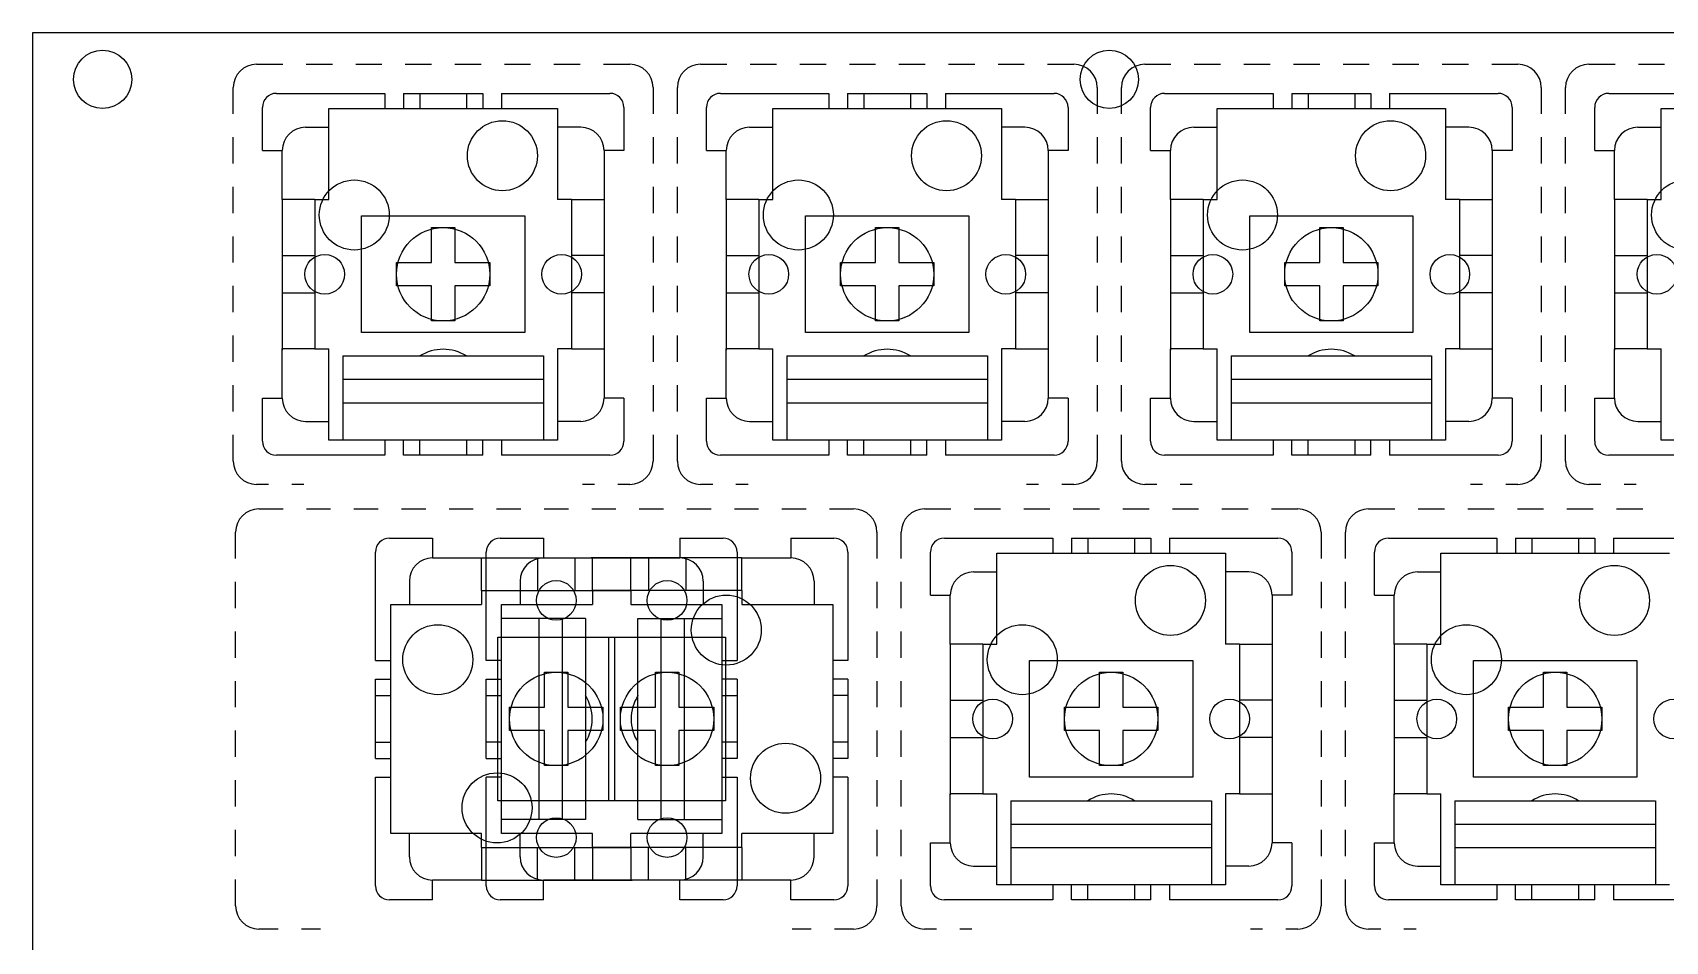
# Model space of a CAD drawing. Extents: x 0 to 386, y 0 to 144.
# Drawn here: x 0 to 70, y 57.5 to 96.4 of the extents above; entities that cross this region are included whole.
import ezdxf

# ---------------------------------------------------------------- set-up
doc = ezdxf.new("R2010")
doc.units = 0
for name, color, linetype in [('20', 30, 'CONTINUOUS'), ('21', 253, 'CONTINUOUS'), ('51', 253, 'CONTINUOUS')]:
    doc.layers.add(name, color=color, linetype=linetype)

msp = doc.modelspace()

# ---------------------------------------------------------------- linework, layer by layer
at = {"layer": '20'}
for p, q in [((385.6, 96.4), (0, 96.4)), ((0, 96.4), (0, 0))]:
    msp.add_line(p, q, dxfattribs=at)
for centre, radius in [((3, 94.4), 1.25), ((46.16, 94.4), 1.25), ((20.14, 91.13), 1.5), ((39.18, 91.13), 1.5), ((58.22, 91.13), 1.5), ((13.79, 88.59), 1.5), ((32.83, 88.59), 1.5), ((51.87, 88.59), 1.5), ((70.91, 88.59), 1.5), ((17.6, 86.05), 2), ((36.64, 86.05), 2), ((55.68, 86.05), 2), ((12.52, 86.05), 0.85), ((22.68, 86.05), 0.85), ((31.56, 86.05), 0.85), ((41.72, 86.05), 0.85), ((50.6, 86.05), 0.85), ((60.76, 86.05), 0.85), ((69.64, 86.05), 0.85), ((48.78, 72.08), 1.5), ((67.82, 72.08), 1.5), ((22.45, 72.08), 0.85), ((27.2, 72.08), 0.85), ((29.74, 70.81), 1.5), ((17.37, 69.54), 1.5), ((42.43, 69.54), 1.5), ((61.47, 69.54), 1.5), ((22.45, 67), 2), ((27.2, 67), 2), ((46.24, 67), 2), ((65.28, 67), 2), ((41.16, 67), 0.85), ((51.32, 67), 0.85), ((60.2, 67), 0.85), ((70.36, 67), 0.85), ((32.28, 64.46), 1.5), ((19.91, 63.19), 1.5), ((22.45, 61.92), 0.85), ((27.2, 61.92), 0.85)]:
    msp.add_circle(centre, radius, dxfattribs=at)
at = {"layer": '21'}
for p, q in [((9.6, 95.05), (10.725, 95.05)), ((11.725, 95.05), (12.85, 95.05)), ((13.85, 95.05), (14.975, 95.05)), ((15.975, 95.05), (17.1, 95.05)), ((18.1, 95.05), (19.225, 95.05)), ((20.225, 95.05), (21.35, 95.05)), ((22.35, 95.05), (23.475, 95.05)), ((24.475, 95.05), (25.6, 95.05)), ((28.64, 95.05), (29.765, 95.05)), ((30.765, 95.05), (31.89, 95.05)), ((32.89, 95.05), (34.015, 95.05)), ((35.015, 95.05), (36.14, 95.05)), ((37.14, 95.05), (38.265, 95.05)), ((39.265, 95.05), (40.39, 95.05)), ((41.39, 95.05), (42.515, 95.05)), ((43.515, 95.05), (44.64, 95.05)), ((47.68, 95.05), (48.805, 95.05)), ((49.805, 95.05), (50.93, 95.05)), ((51.93, 95.05), (53.055, 95.05)), ((54.055, 95.05), (55.18, 95.05)), ((56.18, 95.05), (57.305, 95.05)), ((58.305, 95.05), (59.43, 95.05)), ((60.43, 95.05), (61.555, 95.05)), ((62.555, 95.05), (63.68, 95.05)), ((66.72, 95.05), (67.845, 95.05)), ((68.845, 95.05), (69.97, 95.05)), ((8.6, 92.925), (8.6, 94.05)), ((10.45, 93.8), (15.1, 93.8)), ((15.1, 93.8), (15.1, 93.15)), ((15.9, 93.8), (16.6, 93.8)), ((15.9, 93.8), (15.9, 93.15)), ((16.6, 93.8), (18.6, 93.8)), ((16.6, 93.8), (16.6, 93.15)), ((18.6, 93.8), (19.3, 93.8)), ((18.6, 93.8), (18.6, 93.15)), ((19.3, 93.8), (19.3, 93.15)), ((20.1, 93.8), (24.75, 93.8)), ((20.1, 93.8), (20.1, 93.15)), ((26.6, 94.05), (26.6, 92.925)), ((27.64, 92.925), (27.64, 94.05)), ((29.49, 93.8), (34.14, 93.8)), ((34.14, 93.8), (34.14, 93.15)), ((34.94, 93.8), (35.64, 93.8)), ((34.94, 93.8), (34.94, 93.15)), ((35.64, 93.8), (37.64, 93.8)), ((35.64, 93.8), (35.64, 93.15)), ((37.64, 93.8), (38.34, 93.8)), ((37.64, 93.8), (37.64, 93.15)), ((38.34, 93.8), (38.34, 93.15)), ((39.14, 93.8), (43.79, 93.8)), ((39.14, 93.8), (39.14, 93.15)), ((45.64, 94.05), (45.64, 92.925)), ((46.68, 92.925), (46.68, 94.05)), ((48.53, 93.8), (53.18, 93.8)), ((53.18, 93.8), (53.18, 93.15)), ((53.98, 93.8), (54.68, 93.8)), ((53.98, 93.8), (53.98, 93.15)), ((54.68, 93.8), (56.68, 93.8)), ((54.68, 93.8), (54.68, 93.15)), ((56.68, 93.8), (57.38, 93.8)), ((56.68, 93.8), (56.68, 93.15)), ((57.38, 93.8), (57.38, 93.15)), ((58.18, 93.8), (62.83, 93.8)), ((58.18, 93.8), (58.18, 93.15)), ((64.68, 94.05), (64.68, 92.925)), ((65.72, 92.925), (65.72, 94.05)), ((67.57, 93.8), (72.22, 93.8)), ((9.85, 91.35), (9.85, 93.2)), ((12.7, 93.15), (15.1, 93.15)), ((12.7, 92.35), (12.7, 93.15)), ((15.1, 93.15), (15.9, 93.15)), ((15.9, 93.15), (16.6, 93.15)), ((16.6, 93.15), (18.6, 93.15)), ((18.6, 93.15), (19.3, 93.15)), ((19.3, 93.15), (20.1, 93.15)), ((20.1, 93.15), (22.5, 93.15)), ((22.5, 93.15), (22.5, 92.35)), ((25.35, 93.2), (25.35, 91.35)), ((28.89, 91.35), (28.89, 93.2)), ((31.74, 93.15), (34.14, 93.15)), ((31.74, 92.35), (31.74, 93.15)), ((34.14, 93.15), (34.94, 93.15)), ((34.94, 93.15), (35.64, 93.15)), ((35.64, 93.15), (37.64, 93.15)), ((37.64, 93.15), (38.34, 93.15)), ((38.34, 93.15), (39.14, 93.15)), ((39.14, 93.15), (41.54, 93.15)), ((41.54, 93.15), (41.54, 92.35)), ((44.39, 93.2), (44.39, 91.35)), ((47.93, 91.35), (47.93, 93.2)), ((50.78, 93.15), (53.18, 93.15)), ((50.78, 92.35), (50.78, 93.15)), ((53.18, 93.15), (53.98, 93.15)), ((53.98, 93.15), (54.68, 93.15)), ((54.68, 93.15), (56.68, 93.15)), ((56.68, 93.15), (57.38, 93.15)), ((57.38, 93.15), (58.18, 93.15)), ((58.18, 93.15), (60.58, 93.15)), ((60.58, 93.15), (60.58, 92.35)), ((63.43, 93.2), (63.43, 91.35)), ((66.97, 91.35), (66.97, 93.2)), ((69.82, 93.15), (72.22, 93.15)), ((69.82, 92.35), (69.82, 93.15)), ((8.6, 90.8), (8.6, 91.925)), ((11.7, 92.35), (12.7, 92.35)), ((12.7, 89.25), (12.7, 92.35)), ((22.5, 92.35), (22.5, 89.25)), ((23.5, 92.35), (22.5, 92.35)), ((26.6, 91.925), (26.6, 90.8)), ((27.64, 90.8), (27.64, 91.925)), ((30.74, 92.35), (31.74, 92.35)), ((31.74, 89.25), (31.74, 92.35)), ((41.54, 92.35), (41.54, 89.25)), ((42.54, 92.35), (41.54, 92.35)), ((45.64, 91.925), (45.64, 90.8)), ((46.68, 90.8), (46.68, 91.925)), ((49.78, 92.35), (50.78, 92.35)), ((50.78, 89.25), (50.78, 92.35)), ((60.58, 92.35), (60.58, 89.25)), ((61.58, 92.35), (60.58, 92.35)), ((64.68, 91.925), (64.68, 90.8)), ((65.72, 90.8), (65.72, 91.925)), ((68.82, 92.35), (69.82, 92.35)), ((69.82, 89.25), (69.82, 92.35)), ((9.85, 91.35), (10.7, 91.35)), ((10.7, 89.25), (10.7, 91.35)), ((24.5, 91.35), (24.5, 89.25)), ((25.35, 91.35), (24.5, 91.35)), ((28.89, 91.35), (29.74, 91.35)), ((29.74, 89.25), (29.74, 91.35)), ((43.54, 91.35), (43.54, 89.25)), ((44.39, 91.35), (43.54, 91.35)), ((47.93, 91.35), (48.78, 91.35)), ((48.78, 89.25), (48.78, 91.35)), ((62.58, 91.35), (62.58, 89.25)), ((63.43, 91.35), (62.58, 91.35)), ((66.97, 91.35), (67.82, 91.35)), ((67.82, 89.25), (67.82, 91.35)), ((8.6, 88.675), (8.6, 89.8)), ((26.6, 89.8), (26.6, 88.675)), ((27.64, 88.675), (27.64, 89.8)), ((45.64, 89.8), (45.64, 88.675)), ((46.68, 88.675), (46.68, 89.8)), ((64.68, 89.8), (64.68, 88.675)), ((65.72, 88.675), (65.72, 89.8)), ((12.1, 89.25), (10.7, 89.25)), ((10.7, 89.25), (10.7, 86.85)), ((12.1, 89.25), (12.1, 86.95)), ((12.1, 89.25), (12.7, 89.25)), ((23.1, 89.25), (22.5, 89.25)), ((23.1, 89.25), (23.1, 86.95)), ((23.1, 89.25), (24.5, 89.25)), ((24.5, 89.25), (24.5, 86.85)), ((31.14, 89.25), (29.74, 89.25)), ((29.74, 89.25), (29.74, 86.85)), ((31.14, 89.25), (31.14, 86.95)), ((31.14, 89.25), (31.74, 89.25)), ((42.14, 89.25), (41.54, 89.25)), ((42.14, 89.25), (42.14, 86.95)), ((42.14, 89.25), (43.54, 89.25)), ((43.54, 89.25), (43.54, 86.85)), ((50.18, 89.25), (48.78, 89.25)), ((48.78, 89.25), (48.78, 86.85)), ((50.18, 89.25), (50.18, 86.95)), ((50.18, 89.25), (50.78, 89.25)), ((61.18, 89.25), (60.58, 89.25)), ((61.18, 89.25), (61.18, 86.95)), ((61.18, 89.25), (62.58, 89.25)), ((62.58, 89.25), (62.58, 86.85)), ((69.22, 89.25), (67.82, 89.25)), ((67.82, 89.25), (67.82, 86.85)), ((69.22, 89.25), (69.22, 86.95)), ((69.22, 89.25), (69.82, 89.25)), ((14.9, 88.55), (21.1, 88.55)), ((21.1, 88.55), (21.1, 83.55)), ((33.94, 88.55), (40.14, 88.55)), ((40.14, 88.55), (40.14, 83.55)), ((52.98, 88.55), (59.18, 88.55)), ((59.18, 88.55), (59.18, 83.55)), ((8.6, 86.55), (8.6, 87.675)), ((14.1, 83.55), (14.1, 87.55)), ((26.6, 87.675), (26.6, 86.55)), ((27.64, 86.55), (27.64, 87.675)), ((33.14, 83.55), (33.14, 87.55)), ((45.64, 87.675), (45.64, 86.55)), ((46.68, 86.55), (46.68, 87.675)), ((52.18, 83.55), (52.18, 87.55)), ((64.68, 87.675), (64.68, 86.55)), ((65.72, 86.55), (65.72, 87.675)), ((10.7, 86.85), (10.7, 85.25)), ((10.7, 86.85), (11.9, 86.85)), ((24.5, 86.85), (23.3, 86.85)), ((24.5, 86.85), (24.5, 85.25)), ((29.74, 86.85), (29.74, 85.25)), ((29.74, 86.85), (30.94, 86.85)), ((43.54, 86.85), (42.34, 86.85)), ((43.54, 86.85), (43.54, 85.25)), ((48.78, 86.85), (48.78, 85.25)), ((48.78, 86.85), (49.98, 86.85)), ((62.58, 86.85), (61.38, 86.85)), ((62.58, 86.85), (62.58, 85.25)), ((67.82, 86.85), (67.82, 85.25)), ((67.82, 86.85), (69.02, 86.85)), ((8.6, 84.425), (8.6, 85.55)), ((26.6, 85.55), (26.6, 84.425)), ((27.64, 84.425), (27.64, 85.55)), ((45.64, 85.55), (45.64, 84.425)), ((46.68, 84.425), (46.68, 85.55)), ((64.68, 85.55), (64.68, 84.425)), ((65.72, 84.425), (65.72, 85.55)), ((10.7, 85.25), (11.9, 85.25)), ((10.7, 85.25), (10.7, 82.8)), ((12.1, 85.15), (12.1, 82.85)), ((23.1, 85.15), (23.1, 82.85)), ((24.5, 85.25), (23.3, 85.25)), ((24.5, 85.25), (24.5, 82.85)), ((29.74, 85.25), (30.94, 85.25)), ((29.74, 85.25), (29.74, 82.8)), ((31.14, 85.15), (31.14, 82.85)), ((42.14, 85.15), (42.14, 82.85)), ((43.54, 85.25), (42.34, 85.25)), ((43.54, 85.25), (43.54, 82.85)), ((48.78, 85.25), (49.98, 85.25)), ((48.78, 85.25), (48.78, 82.8)), ((50.18, 85.15), (50.18, 82.85)), ((61.18, 85.15), (61.18, 82.85)), ((62.58, 85.25), (61.38, 85.25)), ((62.58, 85.25), (62.58, 82.85)), ((67.82, 85.25), (69.02, 85.25)), ((67.82, 85.25), (67.82, 82.8)), ((69.22, 85.15), (69.22, 82.85)), ((8.6, 82.3), (8.6, 83.425)), ((21.1, 83.55), (14.1, 83.55)), ((26.6, 83.425), (26.6, 82.3)), ((27.64, 82.3), (27.64, 83.425)), ((40.14, 83.55), (33.14, 83.55)), ((45.64, 83.425), (45.64, 82.3)), ((46.68, 82.3), (46.68, 83.425)), ((59.18, 83.55), (52.18, 83.55)), ((64.68, 83.425), (64.68, 82.3)), ((65.72, 82.3), (65.72, 83.425)), ((10.7, 82.8), (10.7, 82.85)), ((12.1, 82.85), (10.7, 82.85)), ((10.7, 80.75), (10.7, 82.8)), ((12.1, 82.85), (12.7, 82.85)), ((12.7, 79.75), (12.7, 82.85)), ((22.5, 82.85), (22.5, 79.75)), ((23.1, 82.85), (22.5, 82.85)), ((23.1, 82.85), (24.5, 82.85)), ((24.5, 82.85), (24.5, 80.75)), ((29.74, 82.8), (29.74, 82.85)), ((31.14, 82.85), (29.74, 82.85)), ((29.74, 80.75), (29.74, 82.8)), ((31.14, 82.85), (31.74, 82.85)), ((31.74, 79.75), (31.74, 82.85)), ((41.54, 82.85), (41.54, 79.75)), ((42.14, 82.85), (41.54, 82.85)), ((42.14, 82.85), (43.54, 82.85)), ((43.54, 82.85), (43.54, 80.75)), ((48.78, 82.8), (48.78, 82.85)), ((50.18, 82.85), (48.78, 82.85)), ((48.78, 80.75), (48.78, 82.8)), ((50.18, 82.85), (50.78, 82.85)), ((50.78, 79.75), (50.78, 82.85)), ((60.58, 82.85), (60.58, 79.75)), ((61.18, 82.85), (60.58, 82.85)), ((61.18, 82.85), (62.58, 82.85)), ((62.58, 82.85), (62.58, 80.75)), ((67.82, 82.8), (67.82, 82.85)), ((69.22, 82.85), (67.82, 82.85)), ((67.82, 80.75), (67.82, 82.8)), ((69.22, 82.85), (69.82, 82.85)), ((69.82, 79.75), (69.82, 82.85)), ((13.3, 82.55), (16.6, 82.55)), ((13.3, 82.55), (13.3, 81.55)), ((16.6, 82.55), (18.6, 82.55)), ((18.6, 82.55), (21.9, 82.55)), ((21.9, 82.55), (21.9, 81.55)), ((32.34, 82.55), (35.64, 82.55)), ((32.34, 82.55), (32.34, 81.55)), ((35.64, 82.55), (37.64, 82.55)), ((37.64, 82.55), (40.94, 82.55)), ((40.94, 82.55), (40.94, 81.55)), ((51.38, 82.55), (54.68, 82.55)), ((51.38, 82.55), (51.38, 81.55)), ((54.68, 82.55), (56.68, 82.55)), ((56.68, 82.55), (59.98, 82.55)), ((59.98, 82.55), (59.98, 81.55)), ((8.6, 80.175), (8.6, 81.3)), ((13.3, 81.55), (13.3, 80.55)), ((13.3, 81.55), (21.9, 81.55)), ((21.9, 81.55), (21.9, 80.55)), ((26.6, 81.3), (26.6, 80.175)), ((27.64, 80.175), (27.64, 81.3)), ((32.34, 81.55), (32.34, 80.55)), ((32.34, 81.55), (40.94, 81.55)), ((40.94, 81.55), (40.94, 80.55)), ((45.64, 81.3), (45.64, 80.175)), ((46.68, 80.175), (46.68, 81.3)), ((51.38, 81.55), (51.38, 80.55)), ((51.38, 81.55), (59.98, 81.55)), ((59.98, 81.55), (59.98, 80.55)), ((64.68, 81.3), (64.68, 80.175)), ((65.72, 80.175), (65.72, 81.3)), ((9.85, 78.9), (9.85, 80.75)), ((9.85, 80.75), (10.7, 80.75)), ((13.3, 80.55), (13.3, 78.95)), ((13.3, 80.55), (21.9, 80.55)), ((21.9, 80.55), (21.9, 78.95)), ((25.35, 80.75), (24.5, 80.75)), ((25.35, 80.75), (25.35, 78.9)), ((28.89, 78.9), (28.89, 80.75)), ((28.89, 80.75), (29.74, 80.75)), ((32.34, 80.55), (32.34, 78.95)), ((32.34, 80.55), (40.94, 80.55)), ((40.94, 80.55), (40.94, 78.95)), ((44.39, 80.75), (43.54, 80.75)), ((44.39, 80.75), (44.39, 78.9)), ((47.93, 78.9), (47.93, 80.75)), ((47.93, 80.75), (48.78, 80.75)), ((51.38, 80.55), (51.38, 78.95)), ((51.38, 80.55), (59.98, 80.55)), ((59.98, 80.55), (59.98, 78.95)), ((63.43, 80.75), (62.58, 80.75)), ((63.43, 80.75), (63.43, 78.9)), ((66.97, 78.9), (66.97, 80.75)), ((66.97, 80.75), (67.82, 80.75)), ((8.6, 78.05), (8.6, 79.175)), ((11.7, 79.75), (12.7, 79.75)), ((12.7, 78.95), (12.7, 79.75)), ((22.5, 79.75), (22.5, 78.95)), ((23.5, 79.75), (22.5, 79.75)), ((26.6, 79.175), (26.6, 78.05)), ((27.64, 78.05), (27.64, 79.175)), ((30.74, 79.75), (31.74, 79.75)), ((31.74, 78.95), (31.74, 79.75)), ((41.54, 79.75), (41.54, 78.95)), ((42.54, 79.75), (41.54, 79.75)), ((45.64, 79.175), (45.64, 78.05)), ((46.68, 78.05), (46.68, 79.175)), ((49.78, 79.75), (50.78, 79.75)), ((50.78, 78.95), (50.78, 79.75)), ((60.58, 79.75), (60.58, 78.95)), ((61.58, 79.75), (60.58, 79.75)), ((64.68, 79.175), (64.68, 78.05)), ((65.72, 78.05), (65.72, 79.175)), ((68.82, 79.75), (69.82, 79.75)), ((69.82, 78.95), (69.82, 79.75)), ((13.3, 78.95), (12.7, 78.95)), ((15.1, 78.95), (13.3, 78.95)), ((15.9, 78.95), (15.1, 78.95)), ((15.1, 78.95), (15.1, 78.3)), ((16.6, 78.95), (15.9, 78.95)), ((15.9, 78.3), (15.9, 78.95)), ((18.6, 78.95), (16.6, 78.95)), ((16.6, 78.3), (16.6, 78.95)), ((19.3, 78.95), (18.6, 78.95)), ((18.6, 78.95), (18.6, 78.3)), ((20.1, 78.95), (19.3, 78.95)), ((19.3, 78.3), (19.3, 78.95)), ((21.9, 78.95), (20.1, 78.95)), ((20.1, 78.95), (20.1, 78.3)), ((22.5, 78.95), (21.9, 78.95)), ((32.34, 78.95), (31.74, 78.95)), ((34.14, 78.95), (32.34, 78.95)), ((34.94, 78.95), (34.14, 78.95)), ((34.14, 78.95), (34.14, 78.3)), ((35.64, 78.95), (34.94, 78.95)), ((34.94, 78.3), (34.94, 78.95)), ((37.64, 78.95), (35.64, 78.95)), ((35.64, 78.3), (35.64, 78.95)), ((38.34, 78.95), (37.64, 78.95)), ((37.64, 78.95), (37.64, 78.3)), ((39.14, 78.95), (38.34, 78.95)), ((38.34, 78.3), (38.34, 78.95)), ((40.94, 78.95), (39.14, 78.95)), ((39.14, 78.95), (39.14, 78.3)), ((41.54, 78.95), (40.94, 78.95)), ((51.38, 78.95), (50.78, 78.95)), ((53.18, 78.95), (51.38, 78.95)), ((53.98, 78.95), (53.18, 78.95)), ((53.18, 78.95), (53.18, 78.3)), ((54.68, 78.95), (53.98, 78.95)), ((53.98, 78.3), (53.98, 78.95)), ((56.68, 78.95), (54.68, 78.95)), ((54.68, 78.3), (54.68, 78.95)), ((57.38, 78.95), (56.68, 78.95)), ((56.68, 78.95), (56.68, 78.3)), ((58.18, 78.95), (57.38, 78.95)), ((57.38, 78.3), (57.38, 78.95)), ((59.98, 78.95), (58.18, 78.95)), ((58.18, 78.95), (58.18, 78.3)), ((60.58, 78.95), (59.98, 78.95)), ((70.42, 78.95), (69.82, 78.95)), ((15.1, 78.3), (10.45, 78.3)), ((16.6, 78.3), (15.9, 78.3)), ((18.6, 78.3), (16.6, 78.3)), ((19.3, 78.3), (18.6, 78.3)), ((24.75, 78.3), (20.1, 78.3)), ((34.14, 78.3), (29.49, 78.3)), ((35.64, 78.3), (34.94, 78.3)), ((37.64, 78.3), (35.64, 78.3)), ((38.34, 78.3), (37.64, 78.3)), ((43.79, 78.3), (39.14, 78.3)), ((53.18, 78.3), (48.53, 78.3)), ((54.68, 78.3), (53.98, 78.3)), ((56.68, 78.3), (54.68, 78.3)), ((57.38, 78.3), (56.68, 78.3)), ((62.83, 78.3), (58.18, 78.3)), ((72.22, 78.3), (67.57, 78.3)), ((10.115, 77.05), (9.6, 77.05)), ((11.63, 77.05), (11.115, 77.05)), ((24.085, 77.05), (23.57, 77.05)), ((25.6, 77.05), (25.085, 77.05)), ((29.155, 77.05), (28.64, 77.05)), ((30.67, 77.05), (30.155, 77.05)), ((43.125, 77.05), (42.61, 77.05)), ((44.64, 77.05), (44.125, 77.05)), ((48.195, 77.05), (47.68, 77.05)), ((49.71, 77.05), (49.195, 77.05)), ((62.165, 77.05), (61.65, 77.05)), ((63.68, 77.05), (63.165, 77.05)), ((67.235, 77.05), (66.72, 77.05)), ((68.75, 77.05), (68.235, 77.05)), ((9.7, 76), (10.7385, 76)), ((11.7385, 76), (12.7769, 76)), ((13.7769, 76), (14.8154, 76)), ((15.8154, 76), (16.8538, 76)), ((17.8538, 76), (18.8923, 76)), ((19.8923, 76), (20.9308, 76)), ((21.9308, 76), (22.9692, 76)), ((23.9692, 76), (25.0077, 76)), ((26.0077, 76), (27.0462, 76)), ((28.0462, 76), (29.0846, 76)), ((30.0846, 76), (31.1231, 76)), ((32.1231, 76), (33.1615, 76)), ((34.1615, 76), (35.2, 76)), ((38.24, 76), (39.365, 76)), ((40.365, 76), (41.49, 76)), ((42.49, 76), (43.615, 76)), ((44.615, 76), (45.74, 76)), ((46.74, 76), (47.865, 76)), ((48.865, 76), (49.99, 76)), ((50.99, 76), (52.115, 76)), ((53.115, 76), (54.24, 76)), ((57.28, 76), (58.405, 76)), ((59.405, 76), (60.53, 76)), ((61.53, 76), (62.655, 76)), ((63.655, 76), (64.78, 76)), ((65.78, 76), (66.905, 76)), ((67.905, 76), (69.03, 76)), ((8.7, 73.875), (8.7, 75)), ((36.2, 75), (36.2, 73.875)), ((37.24, 73.875), (37.24, 75)), ((55.24, 75), (55.24, 73.875)), ((56.28, 73.875), (56.28, 75)), ((15.3, 74.75), (17.15, 74.75)), ((17.15, 74.75), (17.15, 73.9)), ((20.05, 74.75), (21.9, 74.75)), ((21.9, 74.75), (21.9, 73.9)), ((27.75, 74.75), (29.6, 74.75)), ((27.75, 74.75), (27.75, 73.9)), ((32.5, 74.75), (34.35, 74.75)), ((32.5, 74.75), (32.5, 73.9)), ((39.09, 74.75), (43.74, 74.75)), ((43.74, 74.75), (43.74, 74.1)), ((44.54, 74.75), (45.24, 74.75)), ((44.54, 74.75), (44.54, 74.1)), ((45.24, 74.75), (47.24, 74.75)), ((45.24, 74.75), (45.24, 74.1)), ((47.24, 74.75), (47.94, 74.75)), ((47.24, 74.75), (47.24, 74.1)), ((47.94, 74.75), (47.94, 74.1)), ((48.74, 74.75), (53.39, 74.75)), ((48.74, 74.75), (48.74, 74.1)), ((58.13, 74.75), (62.78, 74.75)), ((62.78, 74.75), (62.78, 74.1)), ((63.58, 74.75), (64.28, 74.75)), ((63.58, 74.75), (63.58, 74.1)), ((64.28, 74.75), (66.28, 74.75)), ((64.28, 74.75), (64.28, 74.1)), ((66.28, 74.75), (66.98, 74.75)), ((66.28, 74.75), (66.28, 74.1)), ((66.98, 74.75), (66.98, 74.1)), ((67.78, 74.75), (72.43, 74.75)), ((67.78, 74.75), (67.78, 74.1)), ((14.7, 69.5), (14.7, 74.15)), ((17.15, 73.9), (19.25, 73.9)), ((19.25, 72.5), (19.25, 73.9)), ((19.25, 73.9), (21.65, 73.9)), ((19.45, 69.5), (19.45, 74.15)), ((21.65, 73.9), (23.25, 73.9)), ((21.65, 73.9), (21.65, 72.7)), ((21.9, 73.9), (23.95, 73.9)), ((23.25, 73.9), (23.25, 72.7)), ((23.25, 73.9), (25.65, 73.9)), ((23.95, 73.9), (24, 73.9)), ((26.4, 73.9), (23.95, 73.9)), ((24, 72.5), (24, 73.9)), ((25.65, 73.9), (27.75, 73.9)), ((25.65, 72.5), (25.65, 73.9)), ((28, 73.9), (26.4, 73.9)), ((26.4, 73.9), (26.4, 72.7)), ((28, 73.9), (28, 72.7)), ((30.4, 73.9), (28, 73.9)), ((30.2, 74.15), (30.2, 69.5)), ((30.4, 73.9), (32.5, 73.9)), ((30.4, 72.5), (30.4, 73.9)), ((34.95, 74.15), (34.95, 69.5)), ((38.49, 72.3), (38.49, 74.15)), ((41.34, 74.1), (43.74, 74.1)), ((41.34, 73.3), (41.34, 74.1)), ((43.74, 74.1), (44.54, 74.1)), ((44.54, 74.1), (45.24, 74.1)), ((45.24, 74.1), (47.24, 74.1)), ((47.24, 74.1), (47.94, 74.1)), ((47.94, 74.1), (48.74, 74.1)), ((48.74, 74.1), (51.14, 74.1)), ((51.14, 74.1), (51.14, 73.3)), ((53.99, 74.15), (53.99, 72.3)), ((57.53, 72.3), (57.53, 74.15)), ((60.38, 74.1), (62.78, 74.1)), ((60.38, 73.3), (60.38, 74.1)), ((62.78, 74.1), (63.58, 74.1)), ((63.58, 74.1), (64.28, 74.1)), ((64.28, 74.1), (66.28, 74.1)), ((66.28, 74.1), (66.98, 74.1)), ((66.98, 74.1), (67.78, 74.1)), ((67.78, 74.1), (70.18, 74.1)), ((8.7, 71.75), (8.7, 72.875)), ((16.15, 72.9), (16.15, 71.9)), ((20.9, 72.9), (20.9, 71.9)), ((28.75, 72.9), (28.75, 71.9)), ((33.5, 72.9), (33.5, 71.9)), ((36.2, 72.875), (36.2, 71.75)), ((37.24, 71.75), (37.24, 72.875)), ((40.34, 73.3), (41.34, 73.3)), ((41.34, 70.2), (41.34, 73.3)), ((51.14, 73.3), (51.14, 70.2)), ((52.14, 73.3), (51.14, 73.3)), ((55.24, 72.875), (55.24, 71.75)), ((56.28, 71.75), (56.28, 72.875)), ((59.38, 73.3), (60.38, 73.3)), ((60.38, 70.2), (60.38, 73.3)), ((19.25, 72.5), (21.55, 72.5)), ((19.25, 72.5), (19.25, 71.9)), ((23.35, 72.5), (25.65, 72.5)), ((26.3, 72.5), (24, 72.5)), ((24, 72.5), (24, 71.9)), ((25.65, 72.5), (25.65, 71.9)), ((30.4, 72.5), (28.1, 72.5)), ((30.4, 72.5), (30.4, 71.9)), ((38.49, 72.3), (39.34, 72.3)), ((39.34, 70.2), (39.34, 72.3)), ((53.14, 72.3), (53.14, 70.2)), ((53.99, 72.3), (53.14, 72.3)), ((57.53, 72.3), (58.38, 72.3)), ((58.38, 70.2), (58.38, 72.3)), ((15.35, 69.5), (15.35, 71.9)), ((15.35, 71.9), (16.15, 71.9)), ((16.15, 71.9), (19.25, 71.9)), ((20.1, 71.3), (20.1, 71.9)), ((20.1, 71.9), (20.9, 71.9)), ((20.9, 71.9), (24, 71.9)), ((25.65, 71.9), (28.75, 71.9)), ((28.75, 71.9), (29.55, 71.9)), ((29.55, 71.9), (29.55, 71.3)), ((30.4, 71.9), (33.5, 71.9)), ((33.5, 71.9), (34.3, 71.9)), ((34.3, 71.9), (34.3, 69.5)), ((8.7, 69.625), (8.7, 70.75)), ((20.1, 69.5), (20.1, 71.3)), ((21.7, 71.3), (20.1, 71.3)), ((22.7, 71.3), (21.7, 71.3)), ((21.7, 71.3), (21.7, 62.7)), ((23.7, 71.3), (22.7, 71.3)), ((22.7, 71.3), (22.7, 62.7)), ((23.7, 71.3), (23.7, 68)), ((25.95, 68), (25.95, 71.3)), ((25.95, 71.3), (26.95, 71.3)), ((26.95, 71.3), (27.95, 71.3)), ((26.95, 62.7), (26.95, 71.3)), ((27.95, 71.3), (29.55, 71.3)), ((27.95, 62.7), (27.95, 71.3)), ((29.55, 71.3), (29.55, 69.5)), ((36.2, 70.75), (36.2, 69.625)), ((37.24, 69.625), (37.24, 70.75)), ((55.24, 70.75), (55.24, 69.625)), ((56.28, 69.625), (56.28, 70.75)), ((19.95, 64.3), (19.95, 70.5)), ((19.95, 70.5), (24.95, 70.5)), ((24.7, 63.5), (24.7, 70.5)), ((24.7, 70.5), (28.7, 70.5)), ((24.95, 70.5), (24.95, 63.5)), ((40.74, 70.2), (39.34, 70.2)), ((39.34, 70.2), (39.34, 67.8)), ((40.74, 70.2), (40.74, 67.9)), ((40.74, 70.2), (41.34, 70.2)), ((51.74, 70.2), (51.14, 70.2)), ((51.74, 70.2), (51.74, 67.9)), ((51.74, 70.2), (53.14, 70.2)), ((53.14, 70.2), (53.14, 67.8)), ((59.78, 70.2), (58.38, 70.2)), ((58.38, 70.2), (58.38, 67.8)), ((59.78, 70.2), (59.78, 67.9)), ((59.78, 70.2), (60.38, 70.2)), ((14.7, 69.5), (15.35, 69.5)), ((15.35, 68.7), (15.35, 69.5)), ((20.1, 69.5), (19.45, 69.5)), ((20.1, 68.7), (20.1, 69.5)), ((29.55, 69.5), (29.55, 68.7)), ((29.55, 69.5), (30.2, 69.5)), ((29.7, 69.7), (29.7, 63.5)), ((34.3, 69.5), (34.3, 68.7)), ((34.95, 69.5), (34.3, 69.5)), ((43.54, 69.5), (49.74, 69.5)), ((49.74, 69.5), (49.74, 64.5)), ((62.58, 69.5), (68.78, 69.5)), ((68.78, 69.5), (68.78, 64.5)), ((8.7, 67.5), (8.7, 68.625)), ((14.7, 68), (14.7, 68.7)), ((14.7, 68.7), (15.35, 68.7)), ((15.35, 68), (15.35, 68.7)), ((19.45, 68), (19.45, 68.7)), ((19.45, 68.7), (20.1, 68.7)), ((20.1, 68), (20.1, 68.7)), ((29.55, 68.7), (29.55, 68)), ((30.2, 68.7), (29.55, 68.7)), ((30.2, 68.7), (30.2, 68)), ((34.3, 68.7), (34.3, 68)), ((34.95, 68.7), (34.3, 68.7)), ((34.95, 68.7), (34.95, 68)), ((36.2, 68.625), (36.2, 67.5)), ((37.24, 67.5), (37.24, 68.625)), ((55.24, 68.625), (55.24, 67.5)), ((56.28, 67.5), (56.28, 68.625)), ((14.7, 66), (14.7, 68)), ((14.7, 68), (15.35, 68)), ((15.35, 66), (15.35, 68)), ((19.45, 66), (19.45, 68)), ((19.45, 68), (20.1, 68)), ((20.1, 66), (20.1, 68)), ((23.7, 68), (23.7, 66)), ((25.95, 66), (25.95, 68)), ((29.55, 68), (29.55, 66)), ((29.55, 68), (30.2, 68)), ((30.2, 68), (30.2, 66)), ((34.3, 68), (34.3, 66)), ((34.95, 68), (34.3, 68)), ((34.95, 68), (34.95, 66)), ((42.74, 64.5), (42.74, 68.5)), ((61.78, 64.5), (61.78, 68.5)), ((39.34, 67.8), (39.34, 66.2)), ((39.34, 67.8), (40.54, 67.8)), ((53.14, 67.8), (51.94, 67.8)), ((53.14, 67.8), (53.14, 66.2)), ((58.38, 67.8), (58.38, 66.2)), ((58.38, 67.8), (59.58, 67.8)), ((8.7, 65.375), (8.7, 66.5)), ((36.2, 66.5), (36.2, 65.375)), ((37.24, 65.375), (37.24, 66.5)), ((55.24, 66.5), (55.24, 65.375)), ((56.28, 65.375), (56.28, 66.5)), ((14.7, 65.3), (14.7, 66)), ((14.7, 66), (15.35, 66)), ((15.35, 65.3), (15.35, 66)), ((19.45, 65.3), (19.45, 66)), ((20.1, 66), (19.45, 66)), ((20.1, 65.3), (20.1, 66)), ((23.7, 66), (23.7, 62.7)), ((25.95, 62.7), (25.95, 66)), ((29.55, 66), (29.55, 65.3)), ((30.2, 66), (29.55, 66)), ((30.2, 66), (30.2, 65.3)), ((34.3, 66), (34.3, 65.3)), ((34.95, 66), (34.3, 66)), ((34.95, 66), (34.95, 65.3)), ((39.34, 66.2), (40.54, 66.2)), ((39.34, 66.2), (39.34, 63.75)), ((40.74, 66.1), (40.74, 63.8)), ((51.74, 66.1), (51.74, 63.8)), ((53.14, 66.2), (51.94, 66.2)), ((53.14, 66.2), (53.14, 63.8)), ((58.38, 66.2), (59.58, 66.2)), ((58.38, 66.2), (58.38, 63.75)), ((59.78, 66.1), (59.78, 63.8)), ((14.7, 65.3), (15.35, 65.3)), ((15.35, 64.5), (15.35, 65.3)), ((19.45, 65.3), (20.1, 65.3)), ((20.1, 64.5), (20.1, 65.3)), ((29.55, 65.3), (29.55, 64.5)), ((30.2, 65.3), (29.55, 65.3)), ((34.3, 65.3), (34.3, 64.5)), ((34.95, 65.3), (34.3, 65.3)), ((14.7, 59.85), (14.7, 64.5)), ((14.7, 64.5), (15.35, 64.5)), ((15.35, 62.1), (15.35, 64.5)), ((19.45, 59.85), (19.45, 64.5)), ((20.1, 64.5), (19.45, 64.5)), ((20.1, 62.7), (20.1, 64.5)), ((29.55, 64.5), (29.55, 62.7)), ((29.55, 64.5), (30.2, 64.5)), ((30.2, 64.5), (30.2, 59.85)), ((34.3, 64.5), (34.3, 62.1)), ((34.95, 64.5), (34.3, 64.5)), ((34.95, 64.5), (34.95, 59.85)), ((49.74, 64.5), (42.74, 64.5)), ((68.78, 64.5), (61.78, 64.5)), ((8.7, 63.25), (8.7, 64.375)), ((36.2, 64.375), (36.2, 63.25)), ((37.24, 63.25), (37.24, 64.375)), ((39.34, 63.75), (39.34, 63.8)), ((40.74, 63.8), (39.34, 63.8)), ((39.34, 61.7), (39.34, 63.75)), ((40.74, 63.8), (41.34, 63.8)), ((41.34, 60.7), (41.34, 63.8)), ((51.14, 63.8), (51.14, 60.7)), ((51.74, 63.8), (51.14, 63.8)), ((51.74, 63.8), (53.14, 63.8)), ((53.14, 63.8), (53.14, 61.7)), ((55.24, 64.375), (55.24, 63.25)), ((56.28, 63.25), (56.28, 64.375)), ((58.38, 63.75), (58.38, 63.8)), ((59.78, 63.8), (58.38, 63.8)), ((58.38, 61.7), (58.38, 63.75)), ((59.78, 63.8), (60.38, 63.8)), ((60.38, 60.7), (60.38, 63.8)), ((24.95, 63.5), (20.95, 63.5)), ((29.7, 63.5), (24.7, 63.5)), ((41.94, 63.5), (45.24, 63.5)), ((41.94, 63.5), (41.94, 62.5)), ((45.24, 63.5), (47.24, 63.5)), ((47.24, 63.5), (50.54, 63.5)), ((50.54, 63.5), (50.54, 62.5)), ((60.98, 63.5), (64.28, 63.5)), ((60.98, 63.5), (60.98, 62.5)), ((64.28, 63.5), (66.28, 63.5)), ((66.28, 63.5), (69.58, 63.5)), ((69.58, 63.5), (69.58, 62.5)), ((20.1, 62.1), (20.1, 62.7)), ((21.7, 62.7), (20.1, 62.7)), ((22.7, 62.7), (21.7, 62.7)), ((23.7, 62.7), (22.7, 62.7)), ((25.95, 62.7), (26.95, 62.7)), ((26.95, 62.7), (27.95, 62.7)), ((27.95, 62.7), (29.55, 62.7)), ((29.55, 62.7), (29.55, 62.1)), ((41.94, 62.5), (41.94, 61.5)), ((41.94, 62.5), (50.54, 62.5)), ((50.54, 62.5), (50.54, 61.5)), ((60.98, 62.5), (60.98, 61.5)), ((60.98, 62.5), (69.58, 62.5)), ((69.58, 62.5), (69.58, 61.5)), ((8.7, 61.125), (8.7, 62.25)), ((16.15, 62.1), (15.35, 62.1)), ((19.25, 62.1), (16.15, 62.1)), ((16.15, 61.1), (16.15, 62.1)), ((19.25, 61.5), (19.25, 62.1)), ((20.9, 62.1), (20.1, 62.1)), ((24, 62.1), (20.9, 62.1)), ((20.9, 61.1), (20.9, 62.1)), ((24, 61.5), (24, 62.1)), ((28.75, 62.1), (25.65, 62.1)), ((25.65, 61.5), (25.65, 62.1)), ((29.55, 62.1), (28.75, 62.1)), ((28.75, 61.1), (28.75, 62.1)), ((33.5, 62.1), (30.4, 62.1)), ((30.4, 61.5), (30.4, 62.1)), ((34.3, 62.1), (33.5, 62.1)), ((33.5, 61.1), (33.5, 62.1)), ((36.2, 62.25), (36.2, 61.125)), ((37.24, 61.125), (37.24, 62.25)), ((38.49, 59.85), (38.49, 61.7)), ((38.49, 61.7), (39.34, 61.7)), ((53.99, 61.7), (53.14, 61.7)), ((53.99, 61.7), (53.99, 59.85)), ((55.24, 62.25), (55.24, 61.125)), ((56.28, 61.125), (56.28, 62.25)), ((57.53, 59.85), (57.53, 61.7)), ((57.53, 61.7), (58.38, 61.7)), ((19.25, 61.5), (21.55, 61.5)), ((19.25, 61.5), (19.25, 60.1)), ((21.65, 60.1), (21.65, 61.3)), ((23.25, 60.1), (23.25, 61.3)), ((23.35, 61.5), (25.65, 61.5)), ((26.3, 61.5), (24, 61.5)), ((24, 61.5), (24, 60.1)), ((25.65, 61.5), (25.65, 60.1)), ((26.4, 60.1), (26.4, 61.3)), ((28, 60.1), (28, 61.3)), ((30.4, 61.5), (28.1, 61.5)), ((30.4, 61.5), (30.4, 60.1)), ((41.94, 61.5), (41.94, 59.9)), ((41.94, 61.5), (50.54, 61.5)), ((50.54, 61.5), (50.54, 59.9)), ((60.98, 61.5), (60.98, 59.9)), ((60.98, 61.5), (69.58, 61.5)), ((69.58, 61.5), (69.58, 59.9)), ((40.34, 60.7), (41.34, 60.7)), ((41.34, 59.9), (41.34, 60.7)), ((51.14, 60.7), (51.14, 59.9)), ((52.14, 60.7), (51.14, 60.7)), ((59.38, 60.7), (60.38, 60.7)), ((60.38, 59.9), (60.38, 60.7)), ((8.7, 59), (8.7, 60.125)), ((19.25, 60.1), (17.15, 60.1)), ((17.15, 59.25), (17.15, 60.1)), ((19.25, 60.1), (21.65, 60.1)), ((21.65, 60.1), (23.25, 60.1)), ((24, 60.1), (21.9, 60.1)), ((21.9, 59.25), (21.9, 60.1)), ((23.25, 60.1), (25.7, 60.1)), ((26.4, 60.1), (24, 60.1)), ((25.7, 60.1), (25.65, 60.1)), ((27.75, 60.1), (25.7, 60.1)), ((28, 60.1), (26.4, 60.1)), ((27.75, 59.25), (27.75, 60.1)), ((30.4, 60.1), (28, 60.1)), ((32.5, 60.1), (30.4, 60.1)), ((32.5, 59.25), (32.5, 60.1)), ((36.2, 60.125), (36.2, 59)), ((37.24, 59), (37.24, 60.125)), ((41.94, 59.9), (41.34, 59.9)), ((43.74, 59.9), (41.94, 59.9)), ((44.54, 59.9), (43.74, 59.9)), ((43.74, 59.9), (43.74, 59.25)), ((45.24, 59.9), (44.54, 59.9)), ((44.54, 59.25), (44.54, 59.9)), ((47.24, 59.9), (45.24, 59.9)), ((45.24, 59.25), (45.24, 59.9)), ((47.94, 59.9), (47.24, 59.9)), ((47.24, 59.9), (47.24, 59.25)), ((48.74, 59.9), (47.94, 59.9)), ((47.94, 59.25), (47.94, 59.9)), ((50.54, 59.9), (48.74, 59.9)), ((48.74, 59.9), (48.74, 59.25)), ((51.14, 59.9), (50.54, 59.9)), ((55.24, 60.125), (55.24, 59)), ((56.28, 59), (56.28, 60.125)), ((60.98, 59.9), (60.38, 59.9)), ((62.78, 59.9), (60.98, 59.9)), ((63.58, 59.9), (62.78, 59.9)), ((62.78, 59.9), (62.78, 59.25)), ((64.28, 59.9), (63.58, 59.9)), ((63.58, 59.25), (63.58, 59.9)), ((66.28, 59.9), (64.28, 59.9)), ((64.28, 59.25), (64.28, 59.9)), ((66.98, 59.9), (66.28, 59.9)), ((66.28, 59.9), (66.28, 59.25)), ((67.78, 59.9), (66.98, 59.9)), ((66.98, 59.25), (66.98, 59.9)), ((69.58, 59.9), (67.78, 59.9)), ((67.78, 59.9), (67.78, 59.25)), ((70.18, 59.9), (69.58, 59.9)), ((17.15, 59.25), (15.3, 59.25)), ((21.9, 59.25), (20.05, 59.25)), ((29.6, 59.25), (27.75, 59.25)), ((34.35, 59.25), (32.5, 59.25)), ((43.74, 59.25), (39.09, 59.25)), ((45.24, 59.25), (44.54, 59.25)), ((47.24, 59.25), (45.24, 59.25)), ((47.94, 59.25), (47.24, 59.25)), ((53.39, 59.25), (48.74, 59.25)), ((62.78, 59.25), (58.13, 59.25)), ((64.28, 59.25), (63.58, 59.25)), ((66.28, 59.25), (64.28, 59.25)), ((66.98, 59.25), (66.28, 59.25)), ((72.43, 59.25), (67.78, 59.25)), ((10.52, 58), (9.7, 58)), ((12.34, 58), (11.52, 58)), ((33.38, 58), (32.56, 58)), ((35.2, 58), (34.38, 58)), ((38.755, 58), (38.24, 58)), ((40.27, 58), (39.755, 58)), ((52.725, 58), (52.21, 58)), ((54.24, 58), (53.725, 58)), ((57.795, 58), (57.28, 58)), ((59.31, 58), (58.795, 58))]:
    msp.add_line(p, q, dxfattribs=at)
for centre, radius, start, end in [((9.6, 94.05), 1, 90, 180), ((25.6, 94.05), 1, 0, 90), ((28.64, 94.05), 1, 90, 180), ((44.64, 94.05), 1, 0, 90), ((47.68, 94.05), 1, 90, 180), ((63.68, 94.05), 1, 0, 90), ((66.72, 94.05), 1, 90, 180), ((10.45, 93.2), 0.6, 90, 180), ((24.75, 93.2), 0.6, 0, 90), ((29.49, 93.2), 0.6, 90, 180), ((43.79, 93.2), 0.6, 0, 90), ((48.53, 93.2), 0.6, 90, 180), ((62.83, 93.2), 0.6, 0, 90), ((67.57, 93.2), 0.6, 90, 180), ((11.7, 91.35), 1, 90, 180), ((23.5, 91.35), 1, 0, 90), ((30.74, 91.35), 1, 90, 180), ((42.54, 91.35), 1, 0, 90), ((49.78, 91.35), 1, 90, 180), ((61.58, 91.35), 1, 0, 90), ((68.82, 91.35), 1, 90, 180), ((17.6, 80.95), 1.8868, 57.9946, 122.0054), ((36.64, 80.95), 1.8868, 57.9946, 122.0054), ((55.68, 80.95), 1.8868, 57.9946, 122.0054), ((11.7, 80.75), 1, 180, 270), ((23.5, 80.75), 1, 270, 0), ((30.74, 80.75), 1, 180, 270), ((42.54, 80.75), 1, 270, 0), ((49.78, 80.75), 1, 180, 270), ((61.58, 80.75), 1, 270, 0), ((68.82, 80.75), 1, 180, 270), ((10.45, 78.9), 0.6, 180, 270), ((24.75, 78.9), 0.6, 270, 0), ((29.49, 78.9), 0.6, 180, 270), ((43.79, 78.9), 0.6, 270, 0), ((48.53, 78.9), 0.6, 180, 270), ((62.83, 78.9), 0.6, 270, 0), ((67.57, 78.9), 0.6, 180, 270), ((9.6, 78.05), 1, 180, 270), ((25.6, 78.05), 1, 270, 0), ((28.64, 78.05), 1, 180, 270), ((44.64, 78.05), 1, 270, 0), ((47.68, 78.05), 1, 180, 270), ((63.68, 78.05), 1, 270, 0), ((66.72, 78.05), 1, 180, 270), ((9.7, 75), 1, 90, 180), ((35.2, 75), 1, 0, 90), ((38.24, 75), 1, 90, 180), ((54.24, 75), 1, 0, 90), ((57.28, 75), 1, 90, 180), ((15.3, 74.15), 0.6, 90, 180), ((20.05, 74.15), 0.6, 90, 180), ((29.6, 74.15), 0.6, 0, 90), ((34.35, 74.15), 0.6, 0, 90), ((39.09, 74.15), 0.6, 90, 180), ((53.39, 74.15), 0.6, 0, 90), ((58.13, 74.15), 0.6, 90, 180), ((17.15, 72.9), 1, 90, 180), ((21.9, 72.9), 1, 90, 180), ((27.75, 72.9), 1, 0, 90), ((32.5, 72.9), 1, 0, 90), ((40.34, 72.3), 1, 90, 180), ((52.14, 72.3), 1, 0, 90), ((59.38, 72.3), 1, 90, 180), ((22.1, 67), 1.8868, 327.9946, 32.0054), ((27.55, 67), 1.8868, 147.9946, 212.0054), ((46.24, 61.9), 1.8868, 57.9946, 122.0054), ((65.28, 61.9), 1.8868, 57.9946, 122.0054), ((40.34, 61.7), 1, 180, 270), ((52.14, 61.7), 1, 270, 0), ((59.38, 61.7), 1, 180, 270), ((17.15, 61.1), 1, 180, 270), ((21.9, 61.1), 1, 180, 270), ((27.75, 61.1), 1, 270, 0), ((32.5, 61.1), 1, 270, 0), ((15.3, 59.85), 0.6, 180, 270), ((20.05, 59.85), 0.6, 180, 270), ((29.6, 59.85), 0.6, 270, 0), ((34.35, 59.85), 0.6, 270, 0), ((39.09, 59.85), 0.6, 180, 270), ((53.39, 59.85), 0.6, 270, 0), ((58.13, 59.85), 0.6, 180, 270), ((9.7, 59), 1, 180, 270), ((35.2, 59), 1, 270, 0), ((38.24, 59), 1, 180, 270), ((54.24, 59), 1, 270, 0), ((57.28, 59), 1, 180, 270)]:
    msp.add_arc(centre, radius, start, end, dxfattribs=at)
at = {"layer": '51'}
for p, q in [((14.1, 87.55), (14.1, 88.55)), ((14.1, 88.55), (14.9, 88.55)), ((33.14, 87.55), (33.14, 88.55)), ((33.14, 88.55), (33.94, 88.55)), ((52.18, 87.55), (52.18, 88.55)), ((52.18, 88.55), (52.98, 88.55)), ((17.1, 88.05), (18.1, 88.05)), ((17.1, 86.55), (17.1, 88.05)), ((18.1, 88.05), (18.1, 86.55)), ((36.14, 88.05), (37.14, 88.05)), ((36.14, 86.55), (36.14, 88.05)), ((37.14, 88.05), (37.14, 86.55)), ((55.18, 88.05), (56.18, 88.05)), ((55.18, 86.55), (55.18, 88.05)), ((56.18, 88.05), (56.18, 86.55)), ((11.9, 86.85), (12.1, 86.85)), ((12.1, 86.95), (12.1, 86.85)), ((12.1, 86.85), (12.1, 85.25)), ((23.1, 86.95), (23.1, 86.85)), ((23.1, 86.85), (23.1, 85.25)), ((23.3, 86.85), (23.1, 86.85)), ((30.94, 86.85), (31.14, 86.85)), ((31.14, 86.95), (31.14, 86.85)), ((31.14, 86.85), (31.14, 85.25)), ((42.14, 86.95), (42.14, 86.85)), ((42.14, 86.85), (42.14, 85.25)), ((42.34, 86.85), (42.14, 86.85)), ((49.98, 86.85), (50.18, 86.85)), ((50.18, 86.95), (50.18, 86.85)), ((50.18, 86.85), (50.18, 85.25)), ((61.18, 86.95), (61.18, 86.85)), ((61.18, 86.85), (61.18, 85.25)), ((61.38, 86.85), (61.18, 86.85)), ((69.02, 86.85), (69.22, 86.85)), ((69.22, 86.95), (69.22, 86.85)), ((69.22, 86.85), (69.22, 85.25)), ((15.6, 85.55), (15.6, 86.55)), ((15.6, 86.55), (17.1, 86.55)), ((18.1, 86.55), (19.6, 86.55)), ((19.6, 86.55), (19.6, 85.55)), ((34.64, 85.55), (34.64, 86.55)), ((34.64, 86.55), (36.14, 86.55)), ((37.14, 86.55), (38.64, 86.55)), ((38.64, 86.55), (38.64, 85.55)), ((53.68, 85.55), (53.68, 86.55)), ((53.68, 86.55), (55.18, 86.55)), ((56.18, 86.55), (57.68, 86.55)), ((57.68, 86.55), (57.68, 85.55)), ((17.1, 85.55), (15.6, 85.55)), ((17.1, 84.05), (17.1, 85.55)), ((19.6, 85.55), (18.1, 85.55)), ((18.1, 85.55), (18.1, 84.05)), ((36.14, 85.55), (34.64, 85.55)), ((36.14, 84.05), (36.14, 85.55)), ((38.64, 85.55), (37.14, 85.55)), ((37.14, 85.55), (37.14, 84.05)), ((55.18, 85.55), (53.68, 85.55)), ((55.18, 84.05), (55.18, 85.55)), ((57.68, 85.55), (56.18, 85.55)), ((56.18, 85.55), (56.18, 84.05)), ((11.9, 85.25), (12.1, 85.25)), ((12.1, 85.25), (12.1, 85.15)), ((23.1, 85.25), (23.1, 85.15)), ((23.3, 85.25), (23.1, 85.25)), ((30.94, 85.25), (31.14, 85.25)), ((31.14, 85.25), (31.14, 85.15)), ((42.14, 85.25), (42.14, 85.15)), ((42.34, 85.25), (42.14, 85.25)), ((49.98, 85.25), (50.18, 85.25)), ((50.18, 85.25), (50.18, 85.15)), ((61.18, 85.25), (61.18, 85.15)), ((61.38, 85.25), (61.18, 85.25)), ((69.02, 85.25), (69.22, 85.25)), ((69.22, 85.25), (69.22, 85.15)), ((18.1, 84.05), (17.1, 84.05)), ((37.14, 84.05), (36.14, 84.05)), ((56.18, 84.05), (55.18, 84.05)), ((21.55, 72.5), (21.65, 72.5)), ((21.65, 72.7), (21.65, 72.5)), ((21.65, 72.5), (23.25, 72.5)), ((23.25, 72.7), (23.25, 72.5)), ((23.25, 72.5), (23.35, 72.5)), ((26.4, 72.5), (26.3, 72.5)), ((26.4, 72.7), (26.4, 72.5)), ((28, 72.5), (26.4, 72.5)), ((28, 72.7), (28, 72.5)), ((28.1, 72.5), (28, 72.5)), ((28.7, 70.5), (29.7, 70.5)), ((29.7, 70.5), (29.7, 69.7)), ((42.74, 68.5), (42.74, 69.5)), ((42.74, 69.5), (43.54, 69.5)), ((61.78, 68.5), (61.78, 69.5)), ((61.78, 69.5), (62.58, 69.5)), ((21.95, 67.5), (21.95, 69)), ((21.95, 69), (22.95, 69)), ((22.95, 69), (22.95, 67.5)), ((26.7, 67.5), (26.7, 69)), ((26.7, 69), (27.7, 69)), ((27.7, 69), (27.7, 67.5)), ((45.74, 69), (46.74, 69)), ((45.74, 67.5), (45.74, 69)), ((46.74, 69), (46.74, 67.5)), ((64.78, 69), (65.78, 69)), ((64.78, 67.5), (64.78, 69)), ((65.78, 69), (65.78, 67.5)), ((40.74, 67.9), (40.74, 67.8)), ((51.74, 67.9), (51.74, 67.8)), ((59.78, 67.9), (59.78, 67.8)), ((20.45, 66.5), (20.45, 67.5)), ((20.45, 67.5), (21.95, 67.5)), ((22.95, 67.5), (24.45, 67.5)), ((24.45, 67.5), (24.45, 66.5)), ((25.2, 66.5), (25.2, 67.5)), ((25.2, 67.5), (26.7, 67.5)), ((27.7, 67.5), (29.2, 67.5)), ((29.2, 67.5), (29.2, 66.5)), ((40.54, 67.8), (40.74, 67.8)), ((40.74, 67.8), (40.74, 66.2)), ((44.24, 66.5), (44.24, 67.5)), ((44.24, 67.5), (45.74, 67.5)), ((46.74, 67.5), (48.24, 67.5)), ((48.24, 67.5), (48.24, 66.5)), ((51.74, 67.8), (51.74, 66.2)), ((51.94, 67.8), (51.74, 67.8)), ((59.58, 67.8), (59.78, 67.8)), ((59.78, 67.8), (59.78, 66.2)), ((63.28, 66.5), (63.28, 67.5)), ((63.28, 67.5), (64.78, 67.5)), ((65.78, 67.5), (67.28, 67.5)), ((67.28, 67.5), (67.28, 66.5)), ((21.95, 66.5), (20.45, 66.5)), ((21.95, 65), (21.95, 66.5)), ((24.45, 66.5), (22.95, 66.5)), ((22.95, 66.5), (22.95, 65)), ((26.7, 66.5), (25.2, 66.5)), ((26.7, 65), (26.7, 66.5)), ((29.2, 66.5), (27.7, 66.5)), ((27.7, 66.5), (27.7, 65)), ((45.74, 66.5), (44.24, 66.5)), ((45.74, 65), (45.74, 66.5)), ((48.24, 66.5), (46.74, 66.5)), ((46.74, 66.5), (46.74, 65)), ((64.78, 66.5), (63.28, 66.5)), ((64.78, 65), (64.78, 66.5)), ((67.28, 66.5), (65.78, 66.5)), ((65.78, 66.5), (65.78, 65)), ((40.54, 66.2), (40.74, 66.2)), ((40.74, 66.2), (40.74, 66.1)), ((51.74, 66.2), (51.74, 66.1)), ((51.94, 66.2), (51.74, 66.2)), ((59.58, 66.2), (59.78, 66.2)), ((59.78, 66.2), (59.78, 66.1)), ((22.95, 65), (21.95, 65)), ((27.7, 65), (26.7, 65)), ((46.74, 65), (45.74, 65)), ((65.78, 65), (64.78, 65)), ((19.95, 63.5), (19.95, 64.3)), ((20.95, 63.5), (19.95, 63.5)), ((21.55, 61.5), (21.65, 61.5)), ((21.65, 61.5), (23.25, 61.5)), ((21.65, 61.3), (21.65, 61.5)), ((23.25, 61.5), (23.35, 61.5)), ((23.25, 61.3), (23.25, 61.5)), ((26.4, 61.5), (26.3, 61.5)), ((28, 61.5), (26.4, 61.5)), ((26.4, 61.3), (26.4, 61.5)), ((28.1, 61.5), (28, 61.5)), ((28, 61.3), (28, 61.5))]:
    msp.add_line(p, q, dxfattribs=at)

doc.saveas('drawing.dxf')
